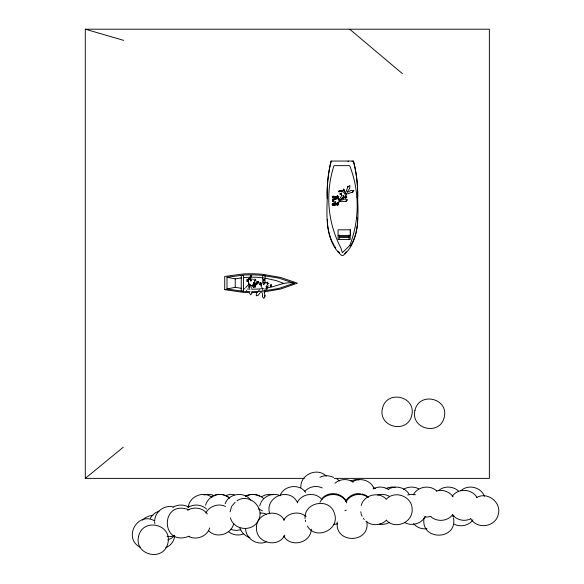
<?xml version="1.0" encoding="UTF-8"?>
<svg xmlns="http://www.w3.org/2000/svg" width="584" height="584" viewBox="0 0 584 584"><rect width="100%" height="100%" fill="white"/><g stroke="black" fill="none" stroke-linecap="round" stroke-linejoin="round"><path stroke-width="0.88" d="M341.041 191.136C341.246 189.223 340.83 192.778 342.742 191.056M339.041 200.531L341.903 198.735L341.355 198.852M333.194 204.261C331.602 203.728 333.705 204.845 332.639 204.714M341.567 198.669L341.406 198.239M270.246 285.934L270.969 284.824L271.407 285.649M258.303 282.094L257.997 281.386L258.427 282.203L257.909 283.109L258.478 282.327L258.135 281.671M271.107 285.109L271.451 285.751C270.312 286.956 272.064 284.919 270.859 284.897M334.501 196.837C334.939 198.334 335.048 195.085 334.501 196.903M333.062 196.874L332.427 197.005M332.413 196.509C331.551 198.012 333.128 196.093 333.084 196.844M339.508 190.939C337.479 192.289 341.457 190.515 339.012 191.034L339.078 191.661L341.085 191.172M338.063 198.962L337.041 197.129L333.479 196.144L332.42 196.501M334.041 199.399L333.953 200.064M333.829 199.75L333.953 200.064M345.378 196.852L345.83 198.312C346.159 195.684 342.071 199.348 343.034 197.501M334.924 204.305C334.033 203.356 334.88 205.969 335.004 204.75M340.18 194.333L340.187 194.757M341.107 190.99L341.056 190.559L343.407 190.552M334.617 204.436C335.106 205.407 332.15 204.831 333.296 205.013L332.42 204.802L332.172 204.093M255.15 282.123L254.128 284.415L251.025 285.78L248.353 283.255L248.631 281.751M268.092 285.561L267.669 287.24M343.896 190.596L344.005 189.296L344.18 190.764M339.136 191.771L339.932 191.442L339.063 191.421L339.691 190.654L339.574 191.355M154.709 521.264C154.563 512.022 164.213 504.664 173.112 506.912M174.733 535.842C174.258 541.039 170.579 545.865 165.71 547.734M188.231 507.525C188.946 496.48 203.67 490.283 212.072 497.495M230.074 511.723L231.614 506.481M300.877 487.567C299.964 474.726 317.192 466.937 326.222 476.113M305.067 518.57C303.768 501.663 330.347 497.298 334.522 513.737C340.151 529.732 315.608 540.828 307.323 526.031M311.265 529.082C311.133 543.105 290.365 548.15 283.583 535.929M337.304 521.979C334.267 544.003 370.183 543.806 366.905 521.819M424.079 517.964C420.013 540.988 457.878 540.762 453.476 517.811M264.333 291.701C264.333 293.869 265.932 296.716 263.764 298.402L262.493 296.811L262.347 293.256M341.129 193.326L341.187 194.289L341.209 193.472M261.325 282.948L261.333 283.598M264.829 296.519L264.946 295.409M249.85 284.963L249.748 285.656L249.872 284.627M333.106 204.926C331.457 203.969 334.128 205.188 332.938 204.604L332.157 204.174M333.084 196.582L333.23 196.188L332.187 196.859M336.304 198.64L335.647 199.261M332.384 197.158C334.311 196.494 331.362 197.706 333.522 198.64M249.828 285.167L249.353 288.211M342.815 197.742L344.326 196.961M346.027 191.618L347.75 187.055L349.874 185.464L349.743 188.26L347.02 192.216M248.346 280.181L248.886 278.327M336.311 198.604L335.428 197.472M342.406 191.421C342.195 192.654 341.465 190.238 342.582 191.048M332.654 204.728L332.384 204.152L336.245 203.867M254.288 283.364L254.412 282.766M332.5 204.67L332.968 204.626L332.427 204.305M248.426 279.641L249.777 277.539M267.793 284.766L267.625 284.342M339.114 191.238L339.888 190.552L340.976 190.669M356.043 232.381C356.955 227.614 358.364 222.475 357.16 217.686M339.194 191.304L339.618 191.048L338.997 191.136L339.012 191.91M334.537 196.64L336.559 196.757L337.238 197.472M249.448 279.451L249.806 278.765L251.682 280.546M249.791 279.619L250.032 278.977M333.836 199.713L334.026 199.319M257.61 282.539L257.924 281.773L257.31 282.459M332.989 204.75L332.449 204.896M354.838 236.571L355.846 233.242M337.041 198.078L337.406 195.465L336.523 197.677L332.464 196.896M253.638 282.634L253.66 283.817M334.552 204.714L336.734 204.473M257.909 283.109C258.121 282.474 255.595 286.277 253.843 285.437M251.894 293.241L250.864 294.832L249.602 293.256M205.568 505.226C207.218 499.05 213.145 494.619 219.474 494.349M209.663 527.965C207.116 536.543 196.18 540.631 188.449 536.331M225.161 503.751C228.709 493.268 244.535 491.1 250.777 500.24M233.746 523.446C231.541 534.36 216.671 538.849 208.787 530.995M353.627 239.79L354.539 237.374M259.654 505.963L260.763 503.021M279.991 495.852C283.539 485.377 299.366 483.202 305.614 492.341M361.204 505.561C363.744 495.049 378.271 491.151 385.885 498.751M257.836 282.707L257.69 282.342L258.172 282.452M261.508 285.189L261.231 286.707L261.997 287.467M249.507 284.561L248.331 287.408M337.391 198.458L338.012 195.998L336.924 197.983M339.165 191.669L339.72 191.26M270.56 286.021L270.896 285.211M352.568 242.112L353.276 240.564M256.851 292.905L256.215 294.686L256.427 295.825L258.34 295.124L259.916 293.022M246.514 290.606L246.755 290.109M270.29 285.897L271.064 285.116M253.412 282.532L253.493 283.985L254.332 284.569L255.442 284.35L253.741 282.503M266.538 286.175L266.581 287.277M345.334 192.939L344.786 191.223L343.443 191.997L344.275 193.238L345.319 192.961M350.604 245.82L352.21 242.878M339.07 199.75L341.355 196.355M256.464 283.62L256.836 284.306L256.128 284.087M337.734 198.764L338.749 196.436L337.326 198.246M249.711 279.072L250.397 277.874L250.317 278.239M245.681 287.562L249.112 284.007M253.602 284.437L253.982 283.904M258.529 291.058L259.427 289.803M251.186 275.801L250.434 276.298M264.085 279.181L263.596 279.648L264.348 279.035M150.197 518.409L152.49 515.219L155.526 512.73L159.111 511.109M205.823 512.905C209.444 506.094 218.518 502.963 225.468 506.467M232.074 505.846L235.126 502.291M261.041 502.284C264.537 495.758 273.129 492.458 279.948 495.568M283.561 520.249C287.89 512.482 299.453 510.584 306.038 516.563M297.373 502.284C301.892 493.276 315.71 491.604 321.945 499.634M284.802 535.105C278.4 548.456 256.296 543.281 256.486 528.476C255.354 513.708 277.093 507.138 284.328 520.059M319.959 502.284C325.098 491.721 342.158 491.969 346.67 502.89M345.414 501.459C348.341 496.188 354.517 492.75 360.547 493.75M346.202 501.641C350.385 494.166 361.438 491.998 368.037 497.495M413.224 494.94C417.575 486.45 429.963 484.421 436.796 491.071M425.32 516.504C421.56 523.629 412.019 526.512 404.938 522.658M452.25 496.312C457.958 487.903 471.857 488.691 476.938 497.4M452.731 514.431C447.833 521.548 436.693 522.315 430.532 516.387M472.967 519.833C468.857 525.746 460.243 527.418 453.965 524.074M257.909 281.678L256.391 283.547M347.889 186.88L348.312 186.325L347.75 187.055M332.449 196.406L332.982 196.545M256.274 283.488L256.493 283.189L256.077 283.985M333.88 202.831C330.646 205.612 335.72 205.977 337.209 204.144M344.721 253.558L346.319 251.777M263.749 280.955L264.296 280.349L263.574 281.101M341.713 198.655L343.282 197.166M257.179 282.452L256.602 283.058M270.122 285.919L271.034 285.379M251.39 276.962L250.405 277.896M335.581 197.107C333.705 200.582 337.318 199.838 336.391 197.691L335.581 197.341M254.653 283.598L254.522 284.094M257.07 283.554L256.741 284.007M249.069 284.05L248.536 284.532L248.915 284.196M343.75 195.494C342.363 194.611 343.37 198.392 344.18 197.012M332.887 199.925L332.887 201.422M255.179 284.014L254.237 284.226M258.055 281.787C258.026 282.401 257.61 283.357 258.062 281.941M271.137 285.386L270.823 285.97L271.275 285.547M343.071 198.21L341.866 198.845L341.567 198.283M266.428 285.868L266.056 286.89L267.26 288.036M257.887 282.532L258.252 282.174L257.829 282.495M270.494 285.824L271.224 285.62M271.012 285.196L270.655 285.78M271.122 285.488L270.823 285.978M337.844 202.67L338.297 202.29M334.303 478.376L489.363 478.376L489.363 29.2L85.3 29.2L85.3 478.376L123.333 447.169M142.489 520.118L145.533 517.628L149.11 516.015L152.986 515.373M187.836 507.153L189.048 506.16M174.441 535.82L171.404 538.309L167.82 539.93M304.848 491.195C309.228 486.625 316.477 485.1 322.2 487.947M334.99 483.275C339.8 478.8 347.845 478.332 353.137 482.216M322.2 498.261C328.602 491.188 341.092 492.429 345.969 500.627M386.134 499.422C394.565 489.699 412.253 496.371 412.158 509.248C413.07 522.089 395.842 529.878 386.805 520.702M386.564 520.03C381.301 525.673 371.723 526.345 365.92 521.162M438.438 490.75C443.906 485.625 453.104 486.005 458.498 491.071M460.885 490.75C467.937 483.975 481.106 487.056 484.413 496.261M334.34 198.64L335.647 197.91M257.982 282.882L258.31 282.116M332.924 204.371L332.464 204.407M255.953 284.576L254.281 285.547M343.56 197.093L343.998 196.706M339.348 200.297L339.851 199.947L339.494 200.195M267.049 282.773L267.837 282.225L266.976 282.532M341.735 192.026L342.312 191.632M266.136 288.496L267.063 287.883M352.167 192.443L352.94 191.932L347.495 193.815M352.364 192.311L353.919 190.442L351.123 190.362L347.546 192.282M250.134 276.283L250.835 275.867M335.983 203.561L335.428 203.801M251.31 280.539L250.405 280.663M264.209 283.963L263.515 284.218M250.156 279.444L251.792 278.94M263.559 279.51L264.238 279.714L263.596 279.648M254.23 284.058C254.135 286.226 255.887 282.401 256.566 283.744M173.039 507.226C177.587 504.503 183.369 504.32 188.084 506.744M188.347 507.226C194.019 503.751 201.706 504.51 206.583 509.036M211.656 496.604C217.175 493.319 224.723 493.677 229.614 497.955M187.617 510.277C193.91 506.372 203.006 507.81 207.349 513.913M225.154 495.626L230.461 494.349L234.374 494.736M245.287 496.276C249.66 493.765 255.157 493.881 259.617 496.123M245.901 496.276C251.427 493.071 258.756 494.13 263.421 498.415M236.951 500.802C249.164 492.436 265.727 507.978 258.157 520.702C252.529 532.279 233.709 530.411 230.476 517.95M261.668 496.604L265.253 494.984L269.129 494.349L273.042 494.736M189.121 536.178C160.264 547.712 159.892 498.751 189.004 509.796M319.952 477.259C324.156 474.996 329.361 475.354 333.566 477.427M350.634 480.807L355.941 479.522L359.072 479.836M352.466 481.778C359.912 476.997 371.081 480.391 374.161 488.786M243.689 533.776C238.688 536.112 232.388 535.039 228.242 531.455M373.096 488.932C377.87 486.231 384.257 486.428 388.703 489.699M266.421 541.755C257.281 546.186 245.638 538.55 245.587 528.476M386.009 488.611L388.163 487.64L392.039 487.005L395.164 487.319M388.367 489.261C395.185 484.968 404.887 487.239 409.092 494.115M344.896 510.73L346.327 510.087M403.588 489.261C408.136 486.538 413.917 486.355 418.633 488.779M389.207 522.505L386.338 523.804L382.462 524.439L379.337 524.125M476.434 497.692C487.071 491.086 501.649 502.218 498.313 514.241C495.867 526.877 477.216 529.943 470.857 518.745M452.556 516.46L453.987 515.811M470.653 518.774C464.594 521.986 456.345 520.052 452.352 514.489M251.682 291.657A118.07 118.07 0 0 0 261.712 291.226L278.736 288.452L294.307 283.247C285.007 281.189 277.064 286.248 268.209 287.751M339.348 200.743L344.954 199.02L347.779 199.859L345.451 201.414L339.238 201.349M338.041 203.013L339.158 202.283L339.158 199.064L336.413 197.91M251.062 276.13L250.697 276.268M345.451 201.414L346.37 201.108L345.684 201.341M339.99 191.516L340.662 191.333M341.457 194.947L341.815 195.713M252.617 279.167L253.412 279.634M254.828 280.356L255.974 280.108L254.858 280.057M294.307 283.247L278.714 278.108L261.72 275.327A121.903 121.903 0 0 0 244.192 275.035L226.993 277.247L226.993 289.007L235.228 287.291L241.696 288.408M341.998 191.289L342.567 191.369M342.823 197.691L342.355 197.75M339.538 191.187L338.91 191.786M226.993 277.247L235.228 278.889L241.718 277.853M249.667 279.342L250.558 279.444M251.062 280.984L250.412 280.933M263.961 284.415L263.523 284.481M339.136 191.494L339.764 191.435M203.933 494.984L207.809 494.349L211.722 494.736L214.664 495.845M377.629 494.984L381.505 494.349L385.418 494.736L389.097 496.123M407.69 494.984L411.574 494.349L415.479 494.736M436.482 490.998C442.562 489.231 449.6 491.538 453.133 496.867M174.039 535.981L170.156 536.616L167.031 536.302M240.623 529.776L236.739 530.411L232.833 530.024L230.622 529.192M333.705 524.439L337.581 523.804M430.853 516.46L426.97 517.096L424.626 516.862M426.904 528.681C422.035 529.52 416.684 527.498 413.581 523.651M263.793 282.474L264.705 282.349M263.99 291.934L280.59 289.029L297.409 283.182L280.561 277.407L262.216 274.276A126.582 126.582 0 0 0 243.28 273.954L224.709 276.436L224.709 289.657L243.243 292.358A122.596 122.596 0 0 0 249.565 292.613M263.326 288.503L260.026 288.876A84.322 84.322 0 0 1 251.66 289.168M332.464 204.524L332.953 204.488M224.709 289.657L226.453 289.481M333.325 197.151L334.026 197.166M342.166 191.355L342.574 191.406M333.347 204.152L334.055 204.152M331.157 161.053L353.429 161.053A130.889 130.889 0 0 1 356.459 176.368L356.853 179.492A134.926 134.926 0 0 1 357.649 198.399C358.379 217.452 359.423 241.769 343.268 255.398A2.847 2.847 0 0 1 341.64 255.398C325.492 241.769 326.529 217.452 327.259 198.399A134.802 134.802 0 0 1 327.894 179.507L328.259 176.39A130.977 130.977 0 0 1 331.157 161.053A133.4 133.4 0 0 0 328.259 176.536L327.894 179.69A137.495 137.495 0 0 0 327.259 198.772M339.07 201.334L339.866 201.4L339.479 201.363M338.07 235.534L350.568 235.534L350.568 229.811L338.07 229.811L338.085 239.506L350.196 239.506L350.196 229.811M339.26 236.542L349.013 236.542M339.26 237.52L349.013 237.52M242.01 291.153L243.535 291.153L243.535 275.349L241.25 275.349L241.25 291.153M85.3 478.376L304.206 478.376M267.8 283.474L268.925 283.532M243.331 288.642L244.995 288.788M244.156 291.416L226.993 289.007M332.5 196.64L332.968 196.677M260.157 512.949L264.07 513.336L266.275 514.168M332.464 196.779L333.121 196.823L332.603 197.202M335.391 202.925L335.428 203.29M263.318 277.889L260.026 277.517A86.921 86.921 0 0 0 251.682 277.181M256.507 281.415L257.734 281.831M333.106 196.377L332.478 196.779M264.953 278.115L276.013 280.546L283.298 283.174M267.596 282.452L267.158 282.145M333.201 200.969L332.384 200.801L333.092 201.166M248.229 281.408L246.703 281.028L248.295 281.802M261.106 284.846L259.559 284.459L261.165 285.24M254.777 278.933L255.215 279.685M85.3 29.2L123.728 40.391M253.434 285.693L252.368 285.364M252.85 285.357C254.149 285.948 255.558 283.824 254.222 283.05M335.428 201.94L336.026 202.195M340.742 194.027L339.822 193.706L340.596 194.231M335.647 203.436L334.34 202.706M373.264 487.669L375.468 488.501M362.116 493.911L365.788 495.298L368.343 497.13M223.022 494.736L226.702 496.123L229.257 497.955M258.259 508.81L262.479 510.832M249.923 537.565C245.054 536.251 241.25 532.279 239.681 527.542M154.329 520.702C137.196 511.299 122.793 538.185 140.116 547.237M261.216 284.123L259.771 283.495L261.231 284.532M248.346 280.7L246.908 280.079L248.353 281.101M261.245 283.393L259.807 282.568L261.194 283.795M248.368 279.977L246.944 279.159L248.324 280.371M337.224 197.56L337.786 198.151M333.406 199.911L332.559 199.341L333.201 200.078M267.173 287.686L266.603 287.299M337.092 479.099L339.647 480.931M342.99 198.173L343.29 198.392L343.326 197.823M337.844 198.545L338.647 199.421M266.224 282.955L265.552 282.685M349.67 29.2L402.515 73.715M346.137 193.501L344.852 193.749L345.443 195.37L346.786 194.596L346.181 193.552M263.493 282.933L264.311 283.707M266.851 286.116L267.633 286.861M341.479 194.961L341.808 195.684M345.896 196.151L346.816 197.085L346.02 195.844M254.712 281.233L254.244 280.4M338.063 251.178L339.654 252.967M267.18 283.824L267.589 284.291M254.274 280.692L254.617 281.101M267.187 284.087L267.552 284.532M363.292 518.271L364.285 519.49M254.281 283.423L254.507 283.839M345.502 196.611L346.254 197.677L345.67 196.319M334.311 245.82L335.654 247.901M337.734 202.356L338.749 204.685L338.063 203.48M271.392 285.35L271.458 285.766M266.421 288.27L267.019 289.321M252.66 285.948L253.514 287.496L253.054 285.985M333.909 245.083L331.639 240.564M356.955 196.998L357.649 198.399M361.175 514.081L362.146 516.234M297.577 502.89C290.277 486.341 264.121 496.597 269.735 513.745M252.908 284.795L254.456 287.24L253.668 284.78M331.281 239.79L329.318 234.074M337.545 203.838L338.012 205.123L337.793 203.59M250.521 285.167L251.427 288.197M352.159 161.053L352.269 161.498M337.063 204.261L337.406 205.656L337.348 204.05M333.836 201.626L333.785 201.042L334.033 201.889M329.069 233.242L327.712 226.337L327.259 219.248M343.662 190.45L343.319 188.961L343.356 190.326M254.244 284.7L255.369 287.153L253.427 284.218M360.795 511.752L361.051 513.307M305.322 520.125L305.578 521.673M154.636 522.045L154.891 523.6M258.427 281.941L258.478 282.32M356.459 176.521L356.853 179.675A137.62 137.62 0 0 1 357.649 198.772M266.589 288.248L266.684 289.321M267.165 287.518L267.173 288.168M349.013 234.98L349.013 239.506M348.152 161.053L348.152 161.629M339.26 234.98L339.26 239.506M335.581 203.94L335.428 201.801M265.048 283.225L265.048 275.327L262.763 275.327L262.763 283.225M265.048 288.496L265.048 291.131M262.763 288.496L262.763 290.248M235.228 278.889L235.228 287.291M353.429 161.053A133.32 133.32 0 0 1 356.459 176.521M262.209 292.146A122.596 122.596 0 0 1 260.406 292.292M257.705 292.46A122.596 122.596 0 0 1 251.376 292.628M250.01 291.642A118.07 118.07 0 0 1 244.988 291.467M249.988 289.131A84.322 84.322 0 0 1 247.485 289.007M243.353 277.641A86.921 86.921 0 0 1 250.01 277.21M138.583 536.324C133.933 555.304 163.637 562.261 167.9 543.186C172.55 524.198 142.846 517.249 138.583 536.324M382.454 408.406C377.804 427.386 407.508 434.343 411.764 415.268C416.414 396.281 386.717 389.331 382.454 408.406M414.954 410.326C410.304 429.313 440.007 436.263 444.263 417.188C448.921 398.208 419.217 391.251 414.954 410.326M250.003 279.188L249.828 279.656L250.003 279.188M337.07 196.859L336.523 197.677L337.07 196.859M349.685 245.652L342.355 252.668L340.837 247.842A106.449 106.449 0 0 1 333.982 165.659L349.685 165.659A110.245 110.245 0 0 1 349.685 245.652M255.106 283.941L254.595 284.182L255.106 283.941M250.689 276.123L251.317 276.29L250.689 276.123M335.983 203.524L335.523 203.707L335.983 203.524M335.581 197.589L335.983 197.75L335.581 197.589M250.675 285.649L250.543 285.226L250.653 285.591"/></g></svg>
